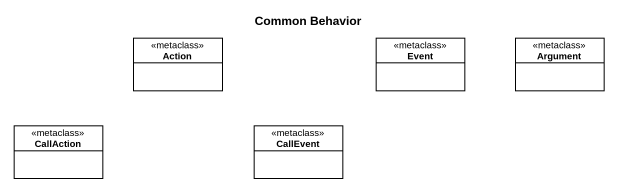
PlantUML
@startuml
title Common Behavior
hide circle
hide empty members
class "Action" as Action_ <<metaclass>> #FFFFFF
class Event <<metaclass>> #FFFFFF
class Argument <<metaclass>> #FFFFFF
class CallAction <<metaclass>> #FFFFFF
class CallEvent <<metaclass>> #FFFFFF
@enduml
